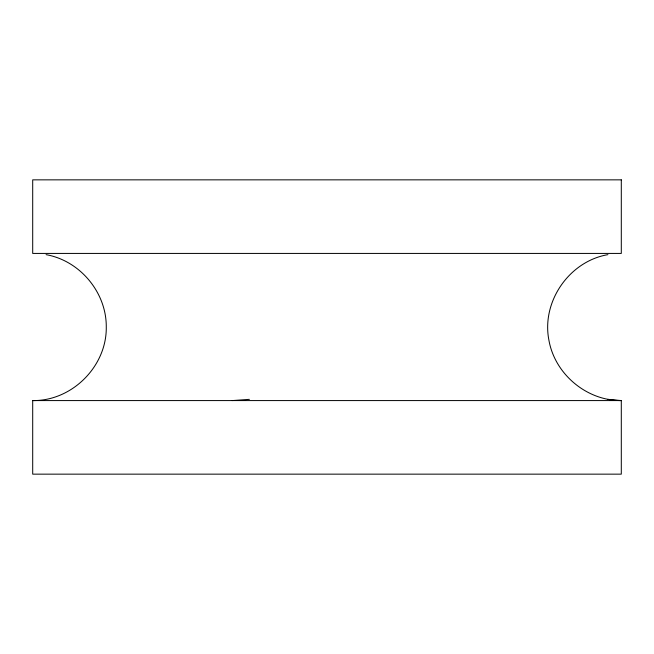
<?xml version="1.0" encoding="UTF-8"?>
<svg xmlns="http://www.w3.org/2000/svg" width="654" height="654" viewBox="0 0 654 654"><rect width="100%" height="100%" fill="white"/><g stroke="black" fill="none" stroke-linecap="round" stroke-linejoin="round"><path stroke-width="0.98" d="M607.909 254.651C569.152 261.257 541.193 301.829 548.951 340.391C555.001 374.317 586.752 400.796 621.226 400.575M607.909 399.349L621.3 400.575L621.3 474.15L32.7 474.15L32.7 400.575C72.014 401.155 106.855 366.314 106.275 327C106.537 292.502 80.041 260.709 46.091 254.651M232.309 400.575L249.378 399.349M32.7 400.575L621.3 400.575M621.3 179.85L32.7 179.85L32.7 253.425L621.3 253.425L621.3 179.85"/></g></svg>
